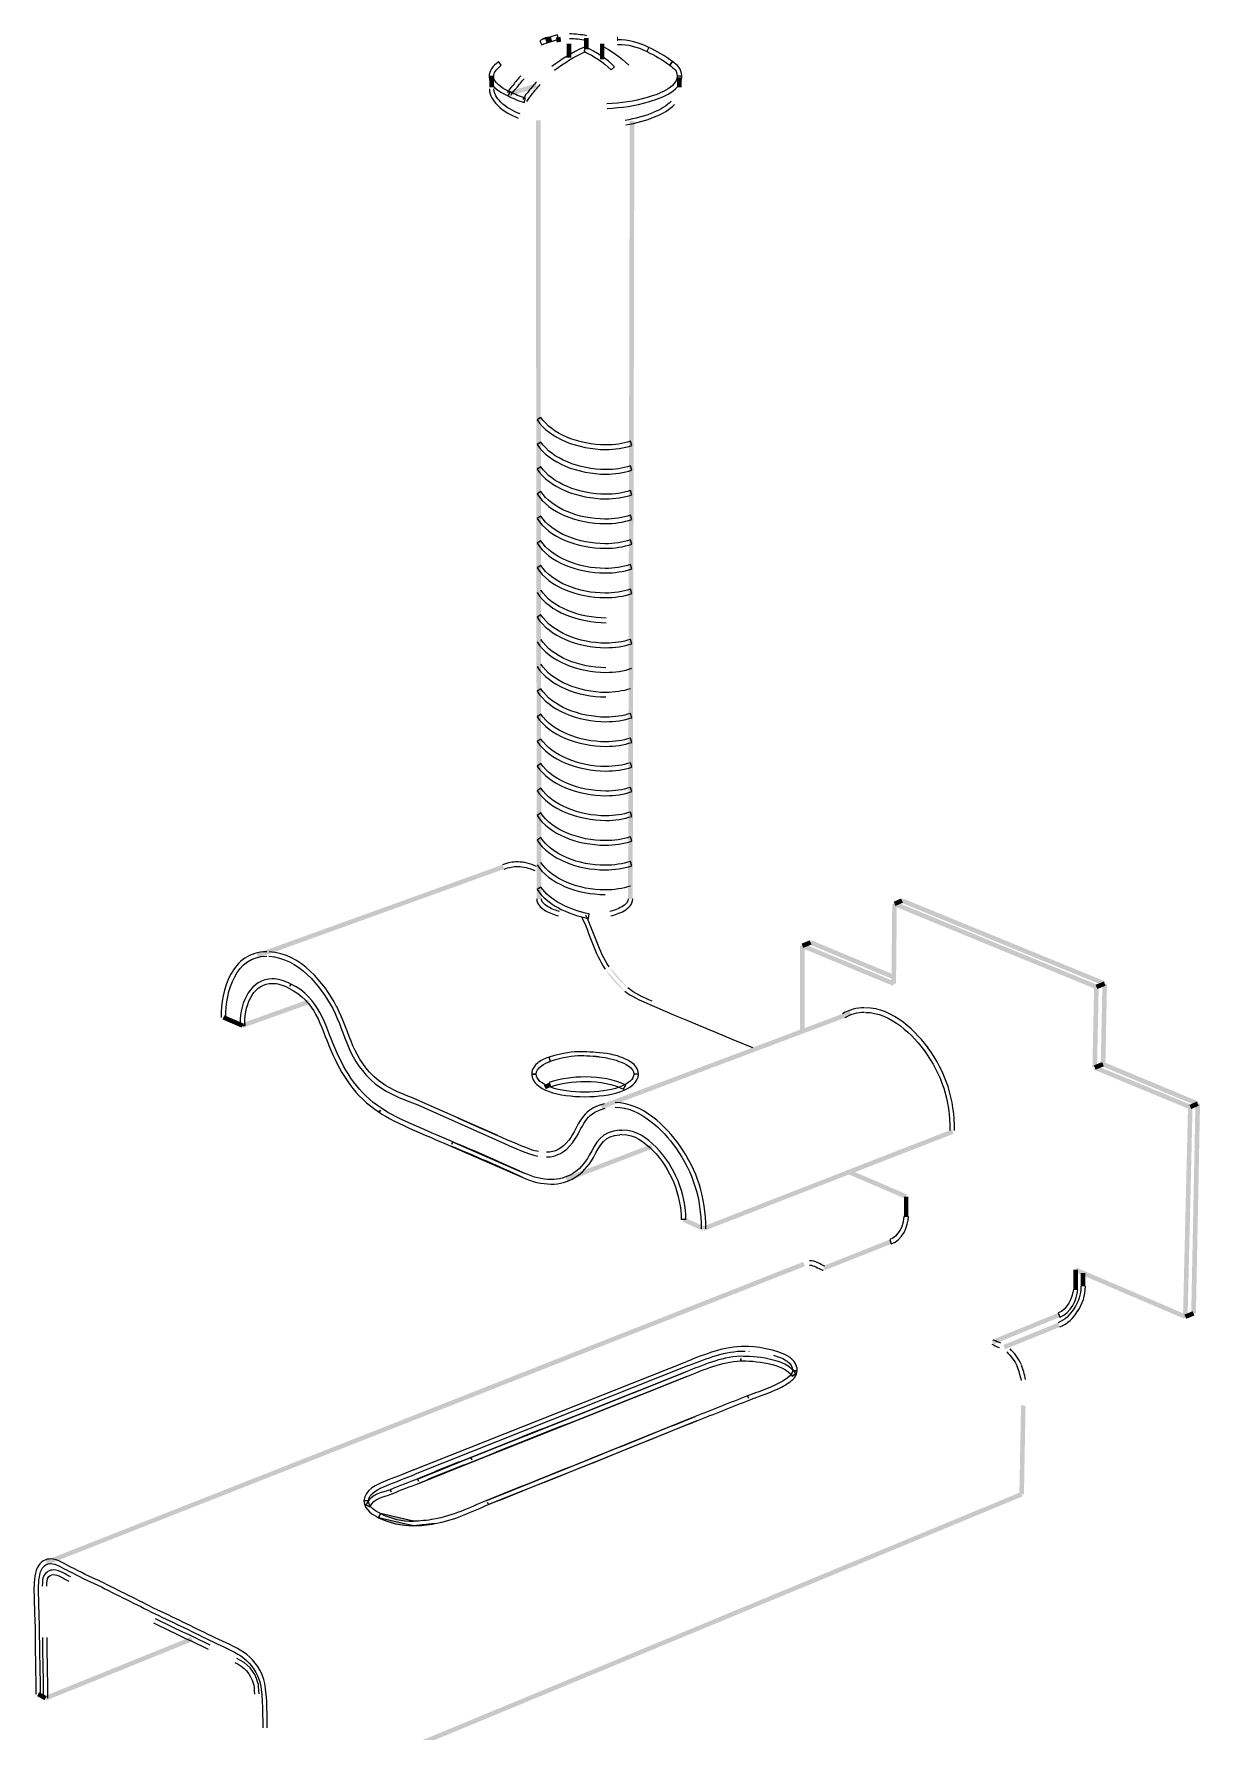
# Model space of a CAD drawing. Header units: millimetres. Extents: x 562 to 11403, y -8308 to -3911.
# Drawn here: x 4742.9 to 4912.5, y -7899 to -7652.1 of the extents above; entities that cross this region are included whole.
import ezdxf

# ---------------------------------------------------------------- set-up
doc = ezdxf.new("R2010")
doc.units = ezdxf.units.MM
doc.layers.add('3', color=3, linetype='Continuous')
doc.layers.add('8', color=8, linetype='Continuous')

msp = doc.modelspace()

# ---------------------------------------------------------------- hatches: boundary and pattern name
at = {"layer": '8'}
h = msp.add_hatch(color=256, dxfattribs=at)
h.paths.add_polyline_path([(4826.01, -7788.16), (4826.28, -7787.98), (4825.99, -7788.15)], flags=0)
h.paths.add_polyline_path([(4825.99, -7788.15, 0.09236), (4828.86, -7791.35)], flags=0)
h.paths.add_polyline_path([(4828.86, -7791.35), (4829.06, -7791.09), (4828.84, -7791.33)], flags=0)
h.paths.add_polyline_path([(4832.55, -7793.43), (4832.56, -7793.43)], flags=0)
h.paths.add_polyline_path([(4832.56, -7793.43, 0.000156), (4848.02, -7800)], flags=0)
h.paths.add_polyline_path([(4848.02, -7800), (4848.28, -7799.39)], flags=0)
h.paths.add_polyline_path([(4832.82, -7792.82, 0.000213), (4848.28, -7799.39)], flags=0)
h.paths.add_polyline_path([(4832.82, -7792.82), (4832.68, -7793.12), (4832.83, -7792.82)], flags=0)
h.paths.add_polyline_path([(4829.28, -7790.84), (4829.27, -7790.82)], flags=0)
h.paths.add_polyline_path([(4826.57, -7787.8, 0.092619), (4829.27, -7790.82)], flags=0)
h.paths.add_polyline_path([(4826.57, -7787.8), (4826.56, -7787.79)], flags=0)
h.paths.add_polyline_path([(4823.2, -7780.3), (4822.6, -7780.59)], flags=0)
h = msp.add_hatch(color=256, dxfattribs=at)
h.paths.add_polyline_path([(4836.82, -7813.75), (4836.82, -7813.74)], flags=0)
h.paths.add_polyline_path([(4827.44, -7807.56, 0.058729), (4825.84, -7807.75)], flags=0)
h.paths.add_polyline_path([(4820.69, -7813.02), (4820.97, -7813.22), (4820.7, -7813.01)], flags=0)
h.paths.add_polyline_path([(4816.31, -7814.68, 0.041813), (4817.44, -7814.79)], flags=0)
h.paths.add_polyline_path([(4816.31, -7814.68), (4816.3, -7814.68), (4816.29, -7814.68)], flags=0)
h.paths.add_polyline_path([(4810.36, -7812.32), (4810.34, -7812.31)], flags=0)
h.paths.add_polyline_path([(4804.55, -7809.8, 0.000361), (4810.34, -7812.31)], flags=0)
h.paths.add_polyline_path([(4804.55, -7809.8), (4804.41, -7810.11), (4804.56, -7809.81)], flags=0)
h.paths.add_polyline_path([(4804.56, -7809.81, 0.000605), (4798.99, -7807.29)], flags=0)
h.paths.add_polyline_path([(4798.99, -7807.29), (4798.98, -7807.29)], flags=0)
h.paths.add_polyline_path([(4793.03, -7804.34), (4792.81, -7804.61), (4793.03, -7804.35)], flags=0)
h.paths.add_polyline_path([(4786.95, -7793.57), (4786.94, -7793.56)], flags=0)
h.paths.add_polyline_path([(4777.13, -7785.62), (4776.79, -7785.61)], flags=0)
h.paths.add_polyline_path([(4770.13, -7795.16), (4770.8, -7795.16)], flags=0)
h.paths.add_polyline_path([(4776.79, -7786.27), (4777.09, -7786.28)], flags=0)
h.paths.add_polyline_path([(4786.36, -7793.88), (4786.65, -7793.72), (4786.36, -7793.87)], flags=0)
h.paths.add_polyline_path([(4792.6, -7804.86), (4792.61, -7804.86)], flags=0)
h.paths.add_polyline_path([(4798.73, -7807.9), (4798.85, -7807.6), (4798.71, -7807.89)], flags=0)
h.paths.add_polyline_path([(4804.27, -7810.41, 0.000137), (4798.71, -7807.89)], flags=0)
h.paths.add_polyline_path([(4804.27, -7810.41), (4804.28, -7810.41)], flags=0)
h.paths.add_polyline_path([(4804.28, -7810.41, 0.000361), (4810.08, -7812.92)], flags=0)
h.paths.add_polyline_path([(4810.08, -7812.92), (4810.21, -7812.61), (4810.06, -7812.91)], flags=0)
h.paths.add_polyline_path([(4816.22, -7815.34), (4816.25, -7815.01), (4816.2, -7815.34)], flags=0)
h.paths.add_polyline_path([(4816.2, -7815.34, 0.043057), (4817.44, -7815.45)], flags=0)
h.paths.add_polyline_path([(4821.23, -7813.42), (4821.23, -7813.41)], flags=0)
h.paths.add_polyline_path([(4827.44, -7808.22, 0.059017), (4826, -7808.39)], flags=0)
h.paths.add_polyline_path([(4836.27, -7814.13), (4836.55, -7813.94), (4836.27, -7814.12)], flags=0)
h.paths.add_polyline_path([(4839.96, -7825.9), (4840.63, -7825.9)], flags=0)
h = msp.add_hatch(color=256, dxfattribs=at)
edge = h.paths.add_edge_path()
edge.add_arc((4797.99, -7857.99), 11.11, 243.5145, 270.5944)
edge.add_line((4798.1, -7869.1), (4793.03, -7867.93))
edge = h.paths.add_edge_path()
edge.add_arc((4797.91, -7850.77), 18.33, 270.5946, 280.3623)
edge.add_line((4801.21, -7868.8), (4798.1, -7869.1))
h.paths.add_polyline_path([(4809.02, -7866.03), (4808.88, -7865.72), (4809.01, -7866.03)])
edge = h.paths.add_edge_path()
edge.add_arc((-610.41, 5676.59), 14586.73, 291.810057, 291.874474)
edge.add_line((4824.23, -7859.93), (4809.01, -7866.03))
edge = h.paths.add_edge_path()
edge.add_arc((-2828.36, 11113.1), 20458.2, 291.966219, 292.011832)
edge.add_line((4839.33, -7853.83), (4824.23, -7859.93))
h.paths.add_polyline_path([(4846.94, -7850.84), (4846.95, -7850.83)])
h.paths.add_polyline_path([(4853.92, -7846.59), (4853.25, -7846.59)])
h.paths.add_polyline_path([(4846.69, -7850.23), (4846.82, -7850.53), (4846.7, -7850.22)])
edge = h.paths.add_edge_path()
edge.add_arc((-1252.7, 7198.04), 16237.3, 291.977469, 292.034959)
edge.add_line((4839.09, -7853.21), (4823.98, -7859.32))
edge = h.paths.add_edge_path()
edge.add_arc((31634.82, -74784.79), 72096.05, 111.8314017, 111.8444372)
edge.add_line((4808.76, -7865.42), (4823.98, -7859.32))
h.paths.add_polyline_path([(4808.76, -7865.42), (4808.75, -7865.42)])
edge = h.paths.add_edge_path()
edge.add_arc((4797.99, -7857.99), 10.45, 243.5195, 270.6322)
edge.add_line((4798.1, -7868.44), (4793.33, -7867.34))
h.paths.add_polyline_path([(4793.33, -7867.34), (4793.03, -7867.93)])
h = msp.add_hatch(color=256, dxfattribs=at)
h.paths.add_polyline_path([(4794.98, -7864.48), (4795, -7864.48), (4795.01, -7864.47)])
h.paths.add_polyline_path([(4798.97, -7862.93), (4798.98, -7862.92)])
edge = h.paths.add_edge_path()
edge.add_arc((4859.83, -8003), 152.73, 110.3565, 113.478)
edge.add_line((4798.98, -7862.92), (4806.7, -7859.81))
h.paths.add_polyline_path([(4806.7, -7859.81), (4806.71, -7859.81)])
edge = h.paths.add_edge_path()
edge.add_arc((5116.63, -8614.35), 815.71, 111.15097, 112.3294)
edge.add_line((4806.71, -7859.81), (4822.3, -7853.6))
edge = h.paths.add_edge_path()
edge.add_arc((9988.74, -20773.4), 13914.51, 111.726641, 111.795733)
edge.add_line((4822.3, -7853.6), (4837.88, -7847.38))
h.paths.add_polyline_path([(4845.75, -7845.12), (4845.73, -7844.79), (4845.73, -7845.12)])
h.paths.add_polyline_path([(4853.18, -7847.36), (4853.75, -7847.01)])
h.paths.add_polyline_path([(4845.73, -7844.46), (4845.72, -7844.46)])
edge = h.paths.add_edge_path()
edge.add_arc((11851.99, -25439.22), 18939.27, 111.737826, 111.78861)
edge.add_line((4822.05, -7852.98), (4837.64, -7846.76))
edge = h.paths.add_edge_path()
edge.add_arc((5115.11, -8610.49), 812.22, 111.15022, 112.33424)
edge.add_line((4806.46, -7859.2), (4822.05, -7852.98))
h.paths.add_polyline_path([(4806.46, -7859.2), (4806.59, -7859.51), (4806.47, -7859.19)])
edge = h.paths.add_edge_path()
edge.add_arc((4857.7, -7997.86), 147.83, 110.2757, 113.514)
edge.add_line((4798.72, -7862.31), (4806.47, -7859.19))
h.paths.add_polyline_path([(4798.72, -7862.31), (4798.85, -7862.61), (4798.74, -7862.3)])
h.paths.add_polyline_path([(4794.73, -7863.87), (4794.87, -7864.17), (4794.76, -7863.86)])
h.paths.add_polyline_path([(4791.18, -7866.05), (4791.78, -7866.35)])
h = msp.add_hatch(dxfattribs=at)
h.set_pattern_fill('GRATE', color=256, scale=220, angle=90, style=0)
h.set_pattern_definition([(90, (-83164.34, -25029.02), (-174.625, 1e-14), []), (180, (-83164.34, -25029), (-9e-14, -698.5), [])])
h.paths.add_polyline_path([(4837.88, -7845.2), (4837.87, -7845.2)], flags=0)
h.paths.add_polyline_path([(4822.04, -7851.54, 0.002189), (4837.87, -7845.2)], flags=0)
h.paths.add_polyline_path([(4822.04, -7851.54, 0.004868), (4806.1, -7857.88)], flags=0)
h.paths.add_polyline_path([(4806.1, -7857.88), (4806.23, -7858.19), (4806.11, -7857.88)], flags=0)
h.paths.add_polyline_path([(4806.11, -7857.88, 0.009867), (4798.12, -7860.99)], flags=0)
h.paths.add_polyline_path([(4793.89, -7862.67), (4794.02, -7862.97), (4793.91, -7862.66)], flags=0)
h.paths.add_polyline_path([(4790.91, -7865.48), (4791.58, -7865.48)], flags=0)
h.paths.add_polyline_path([(4794.14, -7863.28), (4794.15, -7863.28)], flags=0)
h.paths.add_polyline_path([(4806.34, -7858.5, 0.009805), (4798.38, -7861.6)], flags=0)
h.paths.add_polyline_path([(4806.34, -7858.5), (4806.35, -7858.5)], flags=0)
h.paths.add_polyline_path([(4822.29, -7852.16, 0.005058), (4806.35, -7858.5)], flags=0)
h.paths.add_polyline_path([(4822.29, -7852.16, 0.002239), (4838.13, -7845.81)], flags=0)
h.paths.add_polyline_path([(4838.13, -7845.81), (4838, -7845.51), (4838.12, -7845.82)], flags=0)
h.paths.add_polyline_path([(4850.46, -7844.29, 0.060911), (4846.34, -7843.69)], flags=0)
h.paths.add_polyline_path([(4853.25, -7846.47), (4853.92, -7846.47)], flags=0)

# ---------------------------------------------------------------- linework, layer by layer
at = {"layer": '3'}
for p, q in [((4819.23, -7652.9), (4819.07, -7652.26)), ((4816.47, -7653.12), (4816.76, -7653.71)), ((4817.84, -7652.62), (4818.05, -7653.25)), ((4818.03, -7653.25), (4817.86, -7652.61)), ((4823.16, -7654.07), (4822.88, -7654.67)), ((4832.35, -7654.07), (4832.05, -7654.67)), ((4810.89, -7656.67), (4810.5, -7656.14)), ((4826.89, -7657.35), (4827.37, -7656.89)), ((4835.38, -7656.67), (4835.79, -7656.14)), ((4835.77, -7656.13), (4835.4, -7656.68)), ((4836.46, -7658.2), (4837.13, -7658.2)), ((4812.17, -7660.53), (4811.87, -7661.12)), ((4811.89, -7661.14), (4812.15, -7660.53)), ((4814.23, -7662.1), (4814.41, -7661.47)), ((4816.66, -7707.9), (4816.09, -7708.26)), ((4816.66, -7711.49), (4816.09, -7711.84)), ((4829.89, -7711.98), (4829.68, -7711.35)), ((4816.66, -7715.07), (4816.09, -7715.43)), ((4829.89, -7715.57), (4829.68, -7714.94)), ((4816.66, -7718.67), (4816.09, -7719.01)), ((4829.89, -7719.15), (4829.68, -7718.53)), ((4816.66, -7722.25), (4816.09, -7722.6)), ((4829.89, -7722.74), (4829.68, -7722.12)), ((4816.66, -7725.84), (4816.09, -7726.19)), ((4829.89, -7726.33), (4829.68, -7725.71)), ((4816.66, -7729.43), (4816.09, -7729.78)), ((4829.89, -7729.92), (4829.68, -7729.29)), ((4829.89, -7733.51), (4829.68, -7732.88)), ((4816.66, -7736.61), (4816.09, -7736.96)), ((4829.89, -7740.81), (4829.68, -7740.18)), ((4816.66, -7747.37), (4816.09, -7747.72)), ((4816.66, -7751.08), (4816.09, -7751.44)), ((4829.89, -7751.57), (4829.68, -7750.95)), ((4816.66, -7754.67), (4816.09, -7755.02)), ((4829.89, -7755.16), (4829.68, -7754.53)), ((4816.66, -7758.25), (4816.09, -7758.61)), ((4829.89, -7758.75), (4829.68, -7758.12)), ((4816.66, -7761.84), (4816.09, -7762.2)), ((4829.89, -7762.33), (4829.68, -7761.71)), ((4816.66, -7765.43), (4816.09, -7765.78)), ((4829.89, -7765.92), (4829.68, -7765.3)), ((4816.66, -7769.02), (4816.09, -7769.37)), ((4829.89, -7769.51), (4829.68, -7768.89)), ((4829.89, -7773.1), (4829.68, -7772.47)), ((4816.66, -7776.2), (4816.09, -7776.56)), ((4823.56, -7780.77), (4823.69, -7780.12)), ((4818.04, -7801.57), (4817.86, -7800.94)), ((4815.31, -7803.41), (4815.98, -7803.41)), ((4815.98, -7803.41), (4815.31, -7803.41)), ((4817.83, -7804.65), (4818.06, -7805.27)), ((4828.66, -7805.61), (4828.98, -7805.03)), ((4830.84, -7803.42), (4830.17, -7803.4)), ((4870.11, -7824.1), (4869.44, -7824.1)), ((4867.38, -7827.49), (4867.59, -7828.12)), ((4894.76, -7834.78), (4894.09, -7834.72)), ((4891.9, -7838.14), (4892.11, -7838.77)), ((4798.12, -7860.99), (4837.88, -7845.2)), ((4838.12, -7845.82), (4798.38, -7861.6)), ((4791.58, -7865.49), (4790.91, -7865.49)), ((4793.03, -7867.94), (4793.33, -7867.34))]:
    msp.add_line(p, q, dxfattribs=at)
at = {"layer": '3', "flags": 128}
for points in [[(4780.28, -7790.31), (4780.13, -7790.61), (4780.29, -7790.32), (4780.28, -7790.31)], [(4779.98, -7790.9), (4779.97, -7790.9)], [(4772.9, -7796.06), (4772.91, -7796.36), (4773.57, -7796.34), (4772.9, -7796.06)], [(4773.57, -7796.06), (4773.57, -7796.34)], [(4798.73, -7807.9), (4810.06, -7812.91)], [(4798.98, -7807.29), (4810.32, -7812.3)], [(4793.12, -7808.95), (4793.3, -7808.67), (4793.1, -7808.94), (4793.12, -7808.95)], [(4793.48, -7808.39), (4793.5, -7808.41)], [(4828.08, -7811.57), (4828.43, -7811.56)], [(4828.43, -7812.22), (4828.11, -7812.23)], [(4803.56, -7813.88), (4803.55, -7813.88)], [(4803.81, -7813.27), (4803.69, -7813.58), (4803.82, -7813.27), (4803.81, -7813.27)], [(4837.73, -7824.58), (4837.06, -7824.58)]]:
    msp.add_lwpolyline(points, dxfattribs=at)
for points in [[(4813.94, -7818.42, 0.010627), (4803.56, -7813.88), (4813.94, -7818.42, 0.010627)], [(4814.22, -7817.82, 0.010776), (4803.81, -7813.27), (4814.22, -7817.82, 0.010776)]]:
    msp.add_lwpolyline(points, format="xyb", dxfattribs=at)
for points in [[(4845.73, -7844.46), (4845.72, -7844.46), (4845.73, -7844.46)], [(4845.75, -7845.12), (4845.73, -7844.79), (4845.73, -7845.12), (4845.75, -7845.12)], [(4853.18, -7847.36), (4853.75, -7847.01), (4853.18, -7847.36)], [(4853.92, -7846.59), (4853.25, -7846.59), (4853.92, -7846.59)], [(4846.69, -7850.23), (4846.82, -7850.53), (4846.7, -7850.22), (4846.69, -7850.23)], [(4846.94, -7850.84), (4846.95, -7850.83), (4846.94, -7850.84)], [(4806.46, -7859.2), (4806.59, -7859.51), (4806.47, -7859.19), (4806.46, -7859.2)], [(4806.7, -7859.81), (4806.71, -7859.81), (4806.7, -7859.81)], [(4794.73, -7863.87), (4794.87, -7864.17), (4794.76, -7863.86), (4794.73, -7863.87)], [(4794.98, -7864.48), (4795, -7864.48), (4795.01, -7864.47), (4794.98, -7864.48)], [(4798.72, -7862.31), (4798.85, -7862.61), (4798.74, -7862.3), (4798.72, -7862.31)], [(4798.97, -7862.93), (4798.98, -7862.92), (4798.97, -7862.93)], [(4791.18, -7866.05), (4791.78, -7866.35), (4791.18, -7866.05)], [(4808.76, -7865.42), (4808.75, -7865.42), (4808.76, -7865.42)], [(4809.02, -7866.03), (4808.88, -7865.72), (4809.01, -7866.03), (4809.02, -7866.03)], [(4793.33, -7867.34), (4793.03, -7867.93), (4793.33, -7867.34)]]:
    msp.add_lwpolyline(points, close=True, dxfattribs=at)
for points in [[(4837.64, -7846.76, 0.000222), (4822.05, -7852.98), (4837.64, -7846.76, 0.000222)], [(4837.88, -7847.38, 0.000301), (4822.3, -7853.6), (4837.88, -7847.38, 0.000301)], [(4822.05, -7852.98, 0.005166), (4806.46, -7859.2), (4822.05, -7852.98, 0.005166)], [(4822.3, -7853.6, 0.005142), (4806.71, -7859.81), (4822.3, -7853.6, 0.005142)], [(4823.98, -7859.32, 0.000251), (4839.09, -7853.21), (4823.98, -7859.32, 0.000251)], [(4824.23, -7859.93, 0.000199), (4839.33, -7853.83), (4824.23, -7859.93, 0.000199)], [(4806.47, -7859.19, 0.014131), (4798.72, -7862.31), (4806.47, -7859.19, 0.014131)], [(4823.98, -7859.32, 0.000057), (4808.76, -7865.42), (4823.98, -7859.32, 0.000057)], [(4806.7, -7859.81, 0.013621), (4798.98, -7862.92), (4806.7, -7859.81, 0.013621)], [(4809.01, -7866.03, 0.000281), (4824.23, -7859.93), (4809.01, -7866.03, 0.000281)], [(4793.03, -7867.93, 0.118712), (4798.1, -7869.1), (4793.03, -7867.93, 0.118712)], [(4793.33, -7867.34, 0.118857), (4798.1, -7868.44), (4793.33, -7867.34, 0.118857)], [(4798.1, -7869.1, 0.042645), (4801.21, -7868.8), (4798.1, -7869.1, 0.042645)]]:
    msp.add_lwpolyline(points, format="xyb", close=True, dxfattribs=at)
at = {"layer": '3'}
for points in [[(4819.07, -7652.26), (4818.57, -7652.38), (4818.2, -7652.5), (4817.84, -7652.62)], [(4823.32, -7652.37), (4822.49, -7652.22), (4821.66, -7652.12), (4820.81, -7652.12)], [(4817.86, -7652.61), (4817.37, -7652.74), (4816.97, -7652.86), (4816.47, -7653.12)], [(4816.76, -7653.71), (4817.23, -7653.48), (4817.56, -7653.37), (4818.03, -7653.25)], [(4817.94, -7652.6), (4817.5, -7652.61), (4817.11, -7652.75), (4816.83, -7652.87)], [(4818.05, -7653.25), (4818.41, -7653.13), (4818.77, -7653.01), (4819.23, -7652.9)], [(4822.89, -7654.07), (4821.16, -7654.8), (4819.69, -7655.77), (4818.23, -7656.86)], [(4818.63, -7657.39), (4820.07, -7656.32), (4821.5, -7655.38), (4823.16, -7654.67)], [(4820.81, -7652.78), (4821.6, -7652.78), (4822.4, -7652.87), (4823.2, -7653.02)], [(4822.88, -7654.67), (4824.43, -7655.38), (4825.72, -7656.19), (4826.89, -7657.35)], [(4827.37, -7656.89), (4826.13, -7655.66), (4824.76, -7654.8), (4823.16, -7654.07)], [(4825.41, -7653.83), (4826.83, -7654.53), (4828.25, -7655.48), (4829.42, -7656.64)], [(4832.35, -7654.07), (4830.84, -7653.33), (4829.37, -7652.97), (4827.81, -7652.97)], [(4827.81, -7653.63), (4829.27, -7653.63), (4830.62, -7653.96), (4832.05, -7654.67)], [(4832.05, -7654.67), (4833.25, -7655.26), (4834.32, -7655.85), (4835.38, -7656.67)], [(4835.79, -7656.14), (4834.67, -7655.28), (4833.56, -7654.68), (4832.35, -7654.07)], [(4810.5, -7656.14), (4809.57, -7656.82), (4809.11, -7657.55), (4809.11, -7658.29)], [(4809.78, -7658.29), (4809.78, -7657.84), (4810.06, -7657.3), (4810.89, -7656.67)], [(4835.4, -7656.68), (4836.1, -7657.16), (4836.45, -7657.51), (4836.46, -7658.2)], [(4837.13, -7658.2), (4837.13, -7657.21), (4836.51, -7656.6), (4835.77, -7656.13)], [(4809.11, -7658.29), (4809.14, -7659.58), (4810.4, -7660.5), (4811.89, -7661.14)], [(4812.15, -7660.53), (4810.72, -7659.94), (4809.75, -7659.06), (4809.78, -7658.29)], [(4812.64, -7659.52), (4812.24, -7659.9), (4811.98, -7660.29), (4811.74, -7660.65)], [(4813.72, -7658.21), (4813.33, -7658.59), (4812.96, -7659.07), (4812.6, -7659.56)], [(4813.13, -7659.95), (4813.5, -7659.47), (4813.86, -7659), (4814.19, -7658.67)], [(4815.99, -7659.08), (4815.64, -7659.53), (4815.28, -7659.89), (4814.9, -7660.39)], [(4815.43, -7660.79), (4815.78, -7660.33), (4816.14, -7659.97), (4816.52, -7659.47)], [(4836.46, -7658.32), (4836.47, -7659.07), (4835.78, -7659.75), (4834.83, -7660.29)], [(4835.16, -7660.86), (4836.17, -7660.29), (4837.11, -7659.48), (4837.13, -7658.32)], [(4809.15, -7660.11), (4809.16, -7661.08), (4809.71, -7661.87), (4810.34, -7662.5)], [(4810.81, -7662.03), (4810.23, -7661.46), (4809.82, -7660.81), (4809.82, -7660.11)], [(4813.61, -7663.76), (4812.53, -7663.28), (4811.61, -7662.82), (4810.81, -7662.03)], [(4811.87, -7661.12), (4812.6, -7661.48), (4813.35, -7661.86), (4814.23, -7662.1)], [(4814.41, -7661.47), (4813.61, -7661.24), (4812.9, -7660.89), (4812.17, -7660.53)], [(4812.31, -7661.01), (4812.55, -7660.65), (4812.77, -7660.32), (4813.11, -7659.99)], [(4814.89, -7660.41), (4814.68, -7660.73), (4814.29, -7661.11), (4814.02, -7661.64)], [(4814.62, -7661.94), (4814.83, -7661.52), (4815.17, -7661.17), (4815.44, -7660.77)], [(4832.1, -7661.35), (4830.2, -7661.94), (4828.3, -7662.17), (4826.26, -7662.29)], [(4826.3, -7662.96), (4828.37, -7662.83), (4830.33, -7662.59), (4832.3, -7661.98)], [(4834.83, -7660.29), (4833.89, -7660.82), (4832.76, -7661.17), (4832.12, -7661.35)], [(4832.29, -7661.99), (4832.97, -7661.8), (4834.14, -7661.44), (4835.16, -7660.86)], [(4835.59, -7661.91), (4834.89, -7662.6), (4834.09, -7663.16), (4833.06, -7663.51)], [(4810.34, -7662.5), (4811.23, -7663.38), (4812.24, -7663.88), (4813.34, -7664.36)], [(4833.03, -7663.52), (4831.74, -7664.1), (4830.32, -7664.45), (4828.88, -7664.69)], [(4828.99, -7665.34), (4830.46, -7665.1), (4831.94, -7664.74), (4833.31, -7664.12)], [(4833.27, -7664.13), (4834.42, -7663.76), (4835.31, -7663.12), (4836.06, -7662.38)], [(4816.09, -7708.26), (4817.84, -7710.92), (4822.07, -7712.55), (4826.08, -7712.56)], [(4826.08, -7711.9), (4822.25, -7711.91), (4818.17, -7710.27), (4816.66, -7707.9)], [(4826.07, -7715.49), (4822.25, -7715.5), (4818.17, -7713.85), (4816.66, -7711.49)], [(4829.68, -7711.35), (4828.57, -7711.72), (4827.34, -7711.9), (4826.08, -7711.9)], [(4816.09, -7711.84), (4817.84, -7714.51), (4822.07, -7716.14), (4826.07, -7716.15)], [(4826.08, -7712.56), (4827.4, -7712.56), (4828.7, -7712.38), (4829.89, -7711.98)], [(4816.09, -7715.43), (4817.84, -7718.09), (4822.07, -7719.73), (4826.08, -7719.74)], [(4826.08, -7719.07), (4822.25, -7719.08), (4818.17, -7717.44), (4816.66, -7715.07)], [(4829.68, -7714.94), (4828.57, -7715.31), (4827.34, -7715.49), (4826.07, -7715.49)], [(4826.07, -7716.15), (4827.4, -7716.15), (4828.7, -7715.97), (4829.89, -7715.57)], [(4816.09, -7719.01), (4817.82, -7721.75), (4822, -7723.33), (4825.97, -7723.34)], [(4825.97, -7722.68), (4822.17, -7722.69), (4818.16, -7721.1), (4816.66, -7718.67)], [(4829.68, -7718.53), (4828.57, -7718.9), (4827.34, -7719.07), (4826.08, -7719.07)], [(4826.08, -7719.74), (4827.4, -7719.74), (4828.7, -7719.55), (4829.89, -7719.15)], [(4816.09, -7722.6), (4817.83, -7725.34), (4822.01, -7726.92), (4825.98, -7726.93)], [(4825.98, -7726.27), (4822.18, -7726.28), (4818.16, -7724.69), (4816.66, -7722.25)], [(4829.68, -7722.12), (4828.54, -7722.5), (4827.27, -7722.68), (4825.97, -7722.68)], [(4825.97, -7723.34), (4827.33, -7723.34), (4828.68, -7723.15), (4829.89, -7722.74)], [(4816.09, -7726.19), (4817.83, -7728.93), (4822.01, -7730.51), (4825.98, -7730.52)], [(4825.98, -7729.86), (4822.18, -7729.87), (4818.16, -7728.27), (4816.66, -7725.84)], [(4829.68, -7725.71), (4828.55, -7726.09), (4827.28, -7726.27), (4825.98, -7726.27)], [(4825.98, -7726.93), (4827.33, -7726.93), (4828.68, -7726.74), (4829.89, -7726.33)], [(4816.09, -7729.78), (4817.83, -7732.52), (4822.01, -7734.1), (4825.98, -7734.11)], [(4825.98, -7733.45), (4822.18, -7733.46), (4818.16, -7731.86), (4816.66, -7729.43)], [(4829.68, -7729.29), (4828.55, -7729.67), (4827.28, -7729.86), (4825.98, -7729.86)], [(4825.98, -7730.52), (4827.33, -7730.52), (4828.68, -7730.33), (4829.89, -7729.92)], [(4816.09, -7733.37), (4817.85, -7736.15), (4822.14, -7737.74), (4826.16, -7737.75)], [(4826.16, -7737.08), (4822.31, -7737.09), (4818.19, -7735.49), (4816.66, -7733.02)], [(4829.68, -7732.88), (4828.55, -7733.26), (4827.28, -7733.45), (4825.98, -7733.45)], [(4825.98, -7734.11), (4827.33, -7734.11), (4828.68, -7733.92), (4829.89, -7733.51)], [(4816.09, -7736.96), (4817.84, -7739.72), (4822.09, -7741.38), (4826.09, -7741.39)], [(4826.09, -7740.73), (4822.27, -7740.74), (4818.18, -7739.07), (4816.66, -7736.61)], [(4816.09, -7740.55), (4817.84, -7743.31), (4822.09, -7744.97), (4826.09, -7744.98)], [(4826.09, -7744.31), (4822.27, -7744.32), (4818.18, -7742.66), (4816.66, -7740.2)], [(4829.68, -7740.18), (4828.58, -7740.55), (4827.35, -7740.73), (4826.09, -7740.73)], [(4826.09, -7741.39), (4827.42, -7741.38), (4828.71, -7741.2), (4829.89, -7740.81)], [(4816.09, -7744.14), (4817.84, -7746.89), (4822.09, -7748.55), (4826.09, -7748.56)], [(4826.09, -7747.9), (4822.27, -7747.91), (4818.18, -7746.24), (4816.66, -7743.78)], [(4826.09, -7744.98), (4827.42, -7744.97), (4828.71, -7744.79), (4829.89, -7744.39)], [(4816.09, -7747.72), (4817.84, -7750.48), (4822.09, -7752.14), (4826.1, -7752.15)], [(4826.1, -7751.49), (4822.27, -7751.5), (4818.18, -7749.83), (4816.66, -7747.37)], [(4829.68, -7747.35), (4828.58, -7747.72), (4827.35, -7747.9), (4826.09, -7747.9)], [(4826.08, -7755.08), (4822.25, -7755.09), (4818.17, -7753.45), (4816.66, -7751.08)], [(4829.68, -7750.95), (4828.58, -7751.31), (4827.35, -7751.49), (4826.1, -7751.49)], [(4816.09, -7751.44), (4817.84, -7754.1), (4822.07, -7755.73), (4826.08, -7755.74)], [(4826.1, -7752.15), (4827.42, -7752.15), (4828.71, -7751.97), (4829.89, -7751.57)], [(4816.09, -7755.02), (4817.84, -7757.69), (4822.07, -7759.32), (4826.07, -7759.33)], [(4826.07, -7758.67), (4822.25, -7758.68), (4818.17, -7757.03), (4816.66, -7754.67)], [(4829.68, -7754.53), (4828.57, -7754.91), (4827.34, -7755.08), (4826.08, -7755.08)], [(4826.08, -7755.74), (4827.4, -7755.74), (4828.7, -7755.56), (4829.89, -7755.16)], [(4826.08, -7762.25), (4822.25, -7762.26), (4818.17, -7760.62), (4816.66, -7758.25)], [(4829.68, -7758.12), (4828.57, -7758.49), (4827.34, -7758.67), (4826.07, -7758.67)], [(4816.09, -7758.61), (4817.84, -7761.28), (4822.07, -7762.91), (4826.08, -7762.92)], [(4826.07, -7759.33), (4827.4, -7759.33), (4828.7, -7759.15), (4829.89, -7758.75)], [(4816.09, -7762.2), (4817.84, -7764.86), (4822.07, -7766.5), (4826.08, -7766.51)], [(4826.08, -7765.84), (4822.25, -7765.85), (4818.17, -7764.21), (4816.66, -7761.84)], [(4829.68, -7761.71), (4828.57, -7762.08), (4827.34, -7762.25), (4826.08, -7762.25)], [(4826.08, -7762.92), (4827.4, -7762.92), (4828.7, -7762.74), (4829.89, -7762.33)], [(4816.09, -7765.78), (4817.83, -7768.52), (4822.01, -7770.1), (4825.98, -7770.11)], [(4825.98, -7769.45), (4822.18, -7769.46), (4818.16, -7767.87), (4816.66, -7765.43)], [(4829.68, -7765.3), (4828.57, -7765.67), (4827.34, -7765.84), (4826.08, -7765.84)], [(4826.08, -7766.51), (4827.4, -7766.51), (4828.7, -7766.32), (4829.89, -7765.92)], [(4816.09, -7769.37), (4817.82, -7772.11), (4822, -7773.69), (4825.97, -7773.7)], [(4825.97, -7773.04), (4822.17, -7773.05), (4818.16, -7771.46), (4816.66, -7769.02)], [(4829.68, -7768.89), (4828.55, -7769.27), (4827.28, -7769.45), (4825.98, -7769.45)], [(4825.98, -7770.11), (4827.33, -7770.11), (4828.68, -7769.92), (4829.89, -7769.51)], [(4813.27, -7772.55), (4812.55, -7772.55), (4811.83, -7772.68), (4811.07, -7772.95)], [(4811.29, -7773.58), (4811.99, -7773.33), (4812.64, -7773.21), (4813.27, -7773.21)], [(4816.03, -7773.2), (4815.11, -7772.78), (4814.21, -7772.55), (4813.27, -7772.55)], [(4813.27, -7773.21), (4814.1, -7773.21), (4814.89, -7773.41), (4815.75, -7773.81)], [(4816.09, -7772.96), (4817.83, -7775.7), (4822.01, -7777.28), (4825.98, -7777.29)], [(4825.98, -7776.63), (4822.18, -7776.64), (4818.16, -7775.04), (4816.66, -7772.61)], [(4829.68, -7772.47), (4828.54, -7772.85), (4827.27, -7773.04), (4825.97, -7773.04)], [(4825.97, -7773.7), (4827.33, -7773.7), (4828.68, -7773.51), (4829.89, -7773.1)], [(4816.04, -7777.93), (4816.05, -7778.74), (4816.69, -7779.27), (4817.34, -7779.66)], [(4816.09, -7776.56), (4817.51, -7778.71), (4820.48, -7780.15), (4823.56, -7780.77)], [(4823.69, -7780.12), (4820.73, -7779.54), (4817.9, -7778.11), (4816.66, -7776.2)], [(4817.68, -7779.08), (4817.08, -7778.74), (4816.69, -7778.32), (4816.71, -7777.93)], [(4829.68, -7776.06), (4828.54, -7776.44), (4827.28, -7776.63), (4825.98, -7776.63)], [(4829.33, -7777.93), (4829.34, -7778.33), (4828.98, -7778.75), (4828.41, -7779.08)], [(4828.75, -7779.65), (4829.39, -7779.27), (4829.99, -7778.73), (4830, -7777.93)], [(4817.34, -7779.66), (4818, -7780.03), (4818.75, -7780.27), (4819.18, -7780.4)], [(4819.37, -7779.76), (4818.96, -7779.65), (4818.25, -7779.41), (4817.68, -7779.08)], [(4822.6, -7780.59), (4823.79, -7783.05), (4824.39, -7785.82), (4826.01, -7788.16)], [(4826.56, -7787.79), (4825.03, -7785.59), (4824.43, -7782.86), (4823.2, -7780.3)], [(4828.41, -7779.08), (4827.85, -7779.41), (4827.14, -7779.65), (4826.68, -7779.76)], [(4826.84, -7780.4), (4827.35, -7780.28), (4828.1, -7780.03), (4828.75, -7779.65)], [(4776.79, -7785.61), (4774.24, -7785.6), (4772.53, -7787.05), (4771.52, -7788.94)], [(4786.94, -7793.56), (4785.11, -7790.18), (4781.82, -7785.88), (4777.13, -7785.62)], [(4772.11, -7789.25), (4773.06, -7787.5), (4774.52, -7786.27), (4776.79, -7786.27)], [(4777.09, -7786.28), (4781.34, -7786.49), (4784.56, -7790.56), (4786.36, -7793.88)], [(4771.52, -7788.94), (4770.5, -7790.83), (4770.13, -7793.18), (4770.13, -7795.16)], [(4770.8, -7795.16), (4770.79, -7793.27), (4771.17, -7791), (4772.11, -7789.25)], [(4777.58, -7789.55), (4776.05, -7789.55), (4774.85, -7790.38), (4774.08, -7791.59)], [(4774.64, -7791.95), (4775.34, -7790.87), (4776.31, -7790.22), (4777.58, -7790.21)], [(4780.29, -7790.32), (4779.31, -7789.79), (4778.4, -7789.55), (4777.58, -7789.55)], [(4777.58, -7790.21), (4778.27, -7790.21), (4779.07, -7790.42), (4779.97, -7790.9)], [(4786.72, -7799.69), (4785.17, -7796.17), (4784.54, -7792.43), (4780.28, -7790.31)], [(4774.08, -7791.59), (4773.3, -7792.81), (4772.9, -7794.41), (4772.9, -7796.06)], [(4773.57, -7796.06), (4773.57, -7794.51), (4773.95, -7793.02), (4774.64, -7791.95)], [(4779.98, -7790.9), (4783.93, -7792.86), (4784.51, -7796.3), (4786.1, -7799.95)], [(4828.84, -7791.33), (4829.98, -7792.34), (4831.23, -7792.83), (4847.43, -7799.56)], [(4832.83, -7792.82), (4831.48, -7792.22), (4830.32, -7791.75), (4829.28, -7790.84)], [(4786.36, -7793.87), (4788.37, -7797.85), (4788.51, -7801.42), (4792.6, -7804.86)], [(4793.03, -7804.35), (4789.15, -7801.09), (4789.03, -7797.73), (4786.95, -7793.57)], [(4863.71, -7793.75), (4862.58, -7793.75), (4861.5, -7794.03), (4860.53, -7794.64)], [(4860.89, -7795.2), (4861.75, -7794.66), (4862.7, -7794.41), (4863.71, -7794.41)], [(4873.24, -7799.96), (4871.28, -7797.29), (4867.91, -7793.8), (4863.86, -7793.78)], [(4863.86, -7794.44), (4867.49, -7794.42), (4870.8, -7797.73), (4872.69, -7800.35)], [(4786.1, -7799.95), (4787.68, -7803.56), (4789.54, -7806.63), (4793.12, -7808.95)], [(4793.48, -7808.39), (4790.05, -7806.16), (4788.28, -7803.25), (4786.72, -7799.69)], [(4872.37, -7799.92), (4874.96, -7803.52), (4876.15, -7807.14), (4876.15, -7811.63)], [(4876.82, -7811.63), (4876.82, -7807.02), (4875.59, -7803.23), (4872.9, -7799.5)], [(4816.27, -7801.71), (4815.77, -7802.1), (4815.31, -7802.67), (4815.31, -7803.41)], [(4815.98, -7803.41), (4815.98, -7802.95), (4816.26, -7802.56), (4816.68, -7802.24)], [(4817.86, -7800.94), (4817.4, -7801.07), (4816.79, -7801.31), (4816.27, -7801.71)], [(4816.68, -7802.24), (4817.1, -7801.91), (4817.65, -7801.68), (4818.04, -7801.57)], [(4824.67, -7800.86), (4825.89, -7800.98), (4826.93, -7801.1), (4827.96, -7801.56)], [(4828, -7801.57), (4828.39, -7801.68), (4828.97, -7801.91), (4829.42, -7802.24)], [(4829.81, -7801.71), (4829.27, -7801.31), (4828.64, -7801.07), (4828.18, -7800.94)], [(4829.42, -7802.24), (4829.88, -7802.57), (4830.18, -7802.97), (4830.18, -7803.41)], [(4830.84, -7803.41), (4830.84, -7802.65), (4830.35, -7802.09), (4829.81, -7801.71)], [(4792.61, -7804.86), (4794.47, -7806.34), (4796.69, -7807.07), (4798.73, -7807.9)], [(4798.98, -7807.29), (4796.91, -7806.45), (4794.77, -7805.73), (4793.03, -7804.34)], [(4815.31, -7803.41), (4815.33, -7804.63), (4816.42, -7805.43), (4817.84, -7805.94)], [(4818.07, -7805.32), (4816.72, -7804.84), (4815.97, -7804.16), (4815.98, -7803.41)], [(4823.15, -7803.82), (4821.23, -7803.82), (4819.32, -7804.12), (4817.83, -7804.65)], [(4818.06, -7805.27), (4819.45, -7804.77), (4821.3, -7804.48), (4823.15, -7804.48)], [(4823.04, -7806.04), (4821.22, -7806.04), (4819.4, -7805.79), (4818.07, -7805.32)], [(4828.03, -7805.32), (4826.68, -7805.79), (4824.85, -7806.04), (4823.04, -7806.04)], [(4828.98, -7805.03), (4827.38, -7804.18), (4825.26, -7803.82), (4823.15, -7803.82)], [(4823.15, -7804.48), (4825.19, -7804.48), (4827.22, -7804.84), (4828.66, -7805.61)], [(4830.17, -7803.4), (4830.17, -7804.15), (4829.39, -7804.84), (4828.03, -7805.32)], [(4828.25, -7805.94), (4829.69, -7805.43), (4830.79, -7804.64), (4830.84, -7803.42)], [(4817.84, -7805.94), (4819.28, -7806.45), (4821.15, -7806.7), (4823.04, -7806.7)], [(4825.84, -7807.75), (4824.09, -7808.18), (4823.16, -7808.97), (4822.53, -7809.92)], [(4823.04, -7806.7), (4824.91, -7806.7), (4826.8, -7806.45), (4828.25, -7805.94)], [(4836.82, -7813.74), (4834.86, -7811.07), (4831.5, -7807.58), (4827.44, -7807.56)], [(4793.1, -7808.94), (4795.12, -7810.43), (4801.38, -7812.91), (4803.55, -7813.88)], [(4803.82, -7813.27), (4801.65, -7812.32), (4795.34, -7809.78), (4793.5, -7808.41)], [(4816.29, -7814.68), (4815.23, -7814.59), (4811.29, -7812.79), (4804.56, -7809.81)], [(4822.53, -7809.92), (4821.89, -7810.87), (4821.51, -7811.93), (4820.69, -7813.02)], [(4821.23, -7813.41), (4822.11, -7812.23), (4822.51, -7811.14), (4823.09, -7810.29)], [(4823.09, -7810.29), (4823.66, -7809.45), (4824.37, -7808.81), (4826, -7808.39)], [(4827.44, -7808.22), (4831.07, -7808.2), (4834.39, -7811.51), (4836.27, -7814.13)], [(4828.08, -7811.57), (4825.48, -7811.69), (4824.62, -7813.45), (4823.69, -7815.22)], [(4824.28, -7815.53), (4825.28, -7813.7), (4825.88, -7812.35), (4828.11, -7812.23)], [(4833.41, -7814.06), (4832.03, -7812.68), (4830.64, -7811.55), (4828.43, -7811.56)], [(4828.43, -7812.22), (4830.4, -7812.22), (4831.55, -7813.17), (4832.93, -7814.53)], [(4810.06, -7812.91), (4811.07, -7813.4), (4814.86, -7815.19), (4816.22, -7815.34)], [(4820.7, -7813.01), (4819.67, -7814.29), (4818.76, -7814.78), (4817.44, -7814.79)], [(4817.44, -7815.45), (4818.96, -7815.46), (4820.15, -7814.8), (4821.23, -7813.42)], [(4823.69, -7815.22), (4822.32, -7817.69), (4820.38, -7818.74), (4818.12, -7818.75)], [(4832.93, -7814.53), (4835.52, -7817.08), (4837.06, -7821.09), (4837.06, -7824.58)], [(4837.73, -7824.58), (4837.73, -7820.9), (4836.13, -7816.77), (4833.41, -7814.06)], [(4836.27, -7814.12), (4838.78, -7817.79), (4839.96, -7821.41), (4839.96, -7825.9)], [(4840.63, -7825.9), (4840.63, -7821.29), (4839.4, -7817.5), (4836.82, -7813.75)], [(4818.12, -7819.41), (4820.61, -7819.42), (4822.83, -7818.18), (4824.28, -7815.53)], [(4813.94, -7818.42), (4815.37, -7819.06), (4816.79, -7819.41), (4818.12, -7819.41)], [(4818.12, -7818.75), (4816.9, -7818.75), (4815.58, -7818.43), (4814.22, -7817.82)], [(4869.44, -7824.1), (4869.46, -7825.3), (4868.61, -7827.12), (4867.38, -7827.49)], [(4867.59, -7828.12), (4869.25, -7827.54), (4870.09, -7825.54), (4870.11, -7824.1)], [(4857.93, -7831.33), (4857.26, -7831.09), (4856.63, -7830.56), (4855.7, -7830.55)], [(4855.7, -7831.21), (4856.33, -7831.2), (4856.89, -7831.63), (4857.7, -7831.95)], [(4894.09, -7834.72), (4894, -7835.94), (4893.14, -7837.76), (4891.9, -7838.14)], [(4892.11, -7838.77), (4893.78, -7838.19), (4894.61, -7836.18), (4894.76, -7834.78)], [(4895.18, -7834.27), (4895.18, -7835.52), (4894.84, -7836.52), (4894.15, -7837.55)], [(4894.7, -7837.92), (4895.46, -7836.8), (4895.85, -7835.64), (4895.84, -7834.27)], [(4894.14, -7837.56), (4893.56, -7838.48), (4892.9, -7839.14), (4891.87, -7839.59)], [(4892.14, -7840.19), (4893.3, -7839.69), (4894.09, -7838.91), (4894.71, -7837.91)], [(4883.53, -7842.57), (4883.23, -7842.47), (4882.87, -7842.23), (4882.45, -7842.09)], [(4845.72, -7844.46), (4842.61, -7844.59), (4840.16, -7845.81), (4837.64, -7846.76)], [(4846.34, -7843.03), (4843.23, -7843.03), (4840.65, -7844.13), (4837.88, -7845.2)], [(4838.12, -7845.82), (4840.91, -7844.73), (4843.4, -7843.68), (4846.34, -7843.69)], [(4849.85, -7844.86), (4848.28, -7844.52), (4846.65, -7844.46), (4845.73, -7844.46)], [(4852.88, -7844.65), (4851.05, -7843.34), (4847.57, -7843.04), (4846.34, -7843.03)], [(4853.75, -7847.01), (4852.99, -7845.8), (4851.42, -7845.2), (4849.85, -7844.86)], [(4850.46, -7844.29), (4851.24, -7844.51), (4851.97, -7844.81), (4852.48, -7845.19)], [(4853.92, -7846.47), (4853.92, -7845.7), (4853.48, -7845.09), (4852.88, -7844.65)], [(4882.24, -7842.71), (4882.54, -7842.81), (4882.9, -7843.05), (4883.32, -7843.19)], [(4884.4, -7843.83), (4884.99, -7844.41), (4885.56, -7845.11), (4885.9, -7845.88)], [(4886.52, -7845.62), (4886.12, -7844.72), (4885.5, -7843.98), (4884.88, -7843.36)], [(4837.88, -7847.38), (4840.44, -7846.41), (4842.81, -7845.24), (4845.75, -7845.12)], [(4845.73, -7845.12), (4846.62, -7845.12), (4848.21, -7845.18), (4849.71, -7845.5)], [(4849.71, -7845.5), (4851.22, -7845.82), (4852.62, -7846.42), (4853.18, -7847.36)], [(4852.48, -7845.19), (4852.98, -7845.56), (4853.25, -7845.97), (4853.25, -7846.47)], [(4853.25, -7846.59), (4853.27, -7846.85), (4853.01, -7847.24), (4852.48, -7847.63)], [(4852.89, -7848.16), (4853.46, -7847.72), (4853.91, -7847.22), (4853.92, -7846.59)], [(4885.89, -7845.85), (4886.13, -7846.57), (4886.37, -7847.27), (4886.48, -7847.96)], [(4887.14, -7847.85), (4887.01, -7847.09), (4886.76, -7846.36), (4886.53, -7845.64)], [(4852.48, -7847.63), (4850.92, -7848.82), (4847.54, -7849.86), (4846.69, -7850.23)], [(4846.95, -7850.83), (4847.46, -7850.61), (4849.18, -7850.06), (4850.75, -7849.36)], [(4850.75, -7849.36), (4851.54, -7849), (4852.31, -7848.6), (4852.89, -7848.16)], [(4846.7, -7850.22), (4844.16, -7851.19), (4841.62, -7852.26), (4839.09, -7853.21)], [(4839.33, -7853.83), (4841.87, -7852.87), (4844.41, -7851.8), (4846.94, -7850.84)], [(4798.12, -7860.99), (4796.68, -7861.59), (4795.35, -7862.07), (4793.89, -7862.67)], [(4794.15, -7863.28), (4795.59, -7862.68), (4796.92, -7862.21), (4798.38, -7861.6)], [(4793.91, -7862.66), (4792.93, -7863.05), (4790.97, -7863.84), (4790.91, -7865.48)], [(4794.76, -7863.86), (4793.5, -7864.32), (4792, -7864.45), (4791.18, -7866.05)], [(4791.58, -7865.48), (4791.51, -7864.5), (4793.18, -7863.61), (4794.14, -7863.28)], [(4791.78, -7866.35), (4792.42, -7865.08), (4793.58, -7864.98), (4794.98, -7864.48)], [(4798.74, -7862.3), (4797.41, -7862.78), (4796.07, -7863.26), (4794.73, -7863.87)], [(4795.01, -7864.47), (4796.32, -7863.88), (4797.64, -7863.4), (4798.97, -7862.93)], [(4790.91, -7865.49), (4790.95, -7866.84), (4792.29, -7867.56), (4793.03, -7867.94)], [(4793.33, -7867.34), (4792.61, -7867), (4791.54, -7866.29), (4791.58, -7865.49)], [(4808.75, -7865.42), (4806.2, -7866.51), (4803.81, -7867.68), (4801.09, -7868.15)], [(4801.21, -7868.8), (4804.05, -7868.31), (4806.49, -7867.1), (4809.02, -7866.03)], [(4801.09, -7868.15), (4800.06, -7868.33), (4799.07, -7868.44), (4798.1, -7868.44)], [(4745.3, -7873.94), (4744.69, -7873.93), (4744.07, -7874.21), (4743.61, -7874.86)], [(4748.26, -7875.12), (4747.5, -7874.75), (4746.43, -7873.95), (4745.3, -7873.94)], [(4743.61, -7874.86), (4742.99, -7875.76), (4742.92, -7877.09), (4742.91, -7878.25)], [(4743.58, -7878.25), (4743.57, -7877.13), (4743.7, -7875.87), (4744.16, -7875.24)], [(4744.3, -7876.48), (4744.18, -7876.78), (4744.15, -7877.23), (4744.12, -7877.88)], [(4744.16, -7875.24), (4744.52, -7874.74), (4744.88, -7874.61), (4745.3, -7874.6)], [(4745.74, -7875.54), (4745.2, -7875.53), (4744.64, -7875.82), (4744.31, -7876.45)], [(4744.78, -7877.91), (4744.81, -7877.3), (4744.87, -7876.8), (4744.91, -7876.74)], [(4744.9, -7876.77), (4745.16, -7876.31), (4745.4, -7876.22), (4745.74, -7876.21)], [(4745.3, -7874.6), (4746.1, -7874.59), (4747.14, -7875.29), (4747.97, -7875.71)], [(4748.26, -7876.55), (4747.66, -7876.27), (4746.72, -7875.56), (4745.74, -7875.54)], [(4745.74, -7876.21), (4746.37, -7876.19), (4747.3, -7876.81), (4747.96, -7877.15)], [(4747.97, -7875.71), (4749.4, -7876.42), (4750.74, -7877.14), (4752.21, -7877.75)], [(4752.47, -7877.14), (4751.04, -7876.55), (4749.72, -7875.84), (4748.26, -7875.12)], [(4742.91, -7878.25), (4742.91, -7878.92), (4742.95, -7879.54), (4742.95, -7879.96)], [(4743.61, -7879.96), (4743.61, -7879.51), (4743.58, -7878.9), (4743.58, -7878.25)], [(4752.19, -7877.74), (4754.97, -7879.18), (4757.75, -7880.5), (4760.52, -7881.93)], [(4760.83, -7881.34), (4758.04, -7879.9), (4755.27, -7878.58), (4752.5, -7877.15)], [(4742.95, -7879.96), (4742.95, -7881.41), (4743.07, -7882.85), (4743.07, -7884.26)], [(4743.73, -7884.26), (4743.73, -7882.81), (4743.61, -7881.37), (4743.61, -7879.96)], [(4760.54, -7881.93), (4763.43, -7883.24), (4766.2, -7884.68), (4768.99, -7886)], [(4769.28, -7885.4), (4766.51, -7884.09), (4763.72, -7882.65), (4760.81, -7881.33)], [(4743.07, -7884.26), (4743.07, -7887.38), (4743.18, -7890.49), (4743.18, -7893.59)], [(4743.86, -7893.59), (4743.86, -7890.47), (4743.73, -7887.36), (4743.73, -7884.26)], [(4760.29, -7883.24), (4762.95, -7884.56), (4765.61, -7885.76), (4768.26, -7887.07)], [(4768.56, -7886.48), (4765.89, -7885.16), (4763.24, -7883.97), (4760.58, -7882.65)], [(4744.15, -7885.34), (4744.15, -7888.34), (4744.27, -7891.21), (4744.27, -7894.19)], [(4744.94, -7894.19), (4744.94, -7891.19), (4744.82, -7888.32), (4744.82, -7885.34)], [(4768.99, -7886), (4771.94, -7887.46), (4774.54, -7888.11), (4775.7, -7891.67)], [(4776.34, -7891.46), (4775.08, -7887.59), (4772.12, -7886.81), (4769.28, -7885.4)], [(4772.12, -7888.99), (4773.52, -7889.69), (4774.38, -7890.54), (4774.85, -7892.13)], [(4775.49, -7891.95), (4775, -7890.19), (4773.93, -7889.13), (4772.42, -7888.4)], [(4775.7, -7891.67), (4776.11, -7892.83), (4776.19, -7896.09), (4776.18, -7898.48)], [(4776.85, -7898.48), (4776.84, -7896.06), (4776.8, -7892.85), (4776.34, -7891.46)], [(4774.86, -7892.14), (4774.89, -7892.22), (4774.95, -7892.83), (4774.98, -7893.6)], [(4775.65, -7893.57), (4775.61, -7892.77), (4775.58, -7892.22), (4775.49, -7891.93)]]:
    msp.add_open_spline(points, degree=3, dxfattribs=at)
for points, knots in [([(4828.23, -7800.95), (4827.08, -7800.44), (4824.45, -7800.24), (4821.98, -7800.1), (4819.95, -7800.3), (4817.86, -7800.94)], [0, 0, 0, 0, 0.362375, 0.571453, 1, 1, 1, 1]), ([(4825.12, -7800.91), (4824.81, -7800.88), (4823.76, -7800.81), (4821.98, -7800.7), (4819.95, -7800.91), (4817.82, -7801.64)], [0.278967, 0.278967, 0.278967, 0.278967, 0.3623753, 0.5714534, 1, 1, 1, 1])]:
    msp.add_open_spline(points, degree=3, knots=knots, dxfattribs=at)
for points in [[(4817.43, -7653.38), (4818.28, -7653.14), (4817.25, -7652.74), (4818.09, -7652.5)], [(4819.6, -7653.24), (4819.48, -7652.52), (4818.94, -7653.35), (4818.83, -7652.63)], [(4820.39, -7655.57), (4821.06, -7655.57), (4820.39, -7653.54), (4821.06, -7653.54)], [(4822.93, -7654.37), (4823.59, -7654.37), (4822.93, -7652.7), (4823.59, -7652.7)], [(4825.22, -7655.8), (4825.89, -7655.8), (4825.22, -7653.54), (4825.89, -7653.54)], [(4827.73, -7653.15), (4827.85, -7653.15), (4827.73, -7652.49), (4827.85, -7652.49)], [(4809.15, -7659.87), (4809.82, -7659.87), (4809.15, -7658.2), (4809.82, -7658.2)], [(4815.92, -7659.32), (4811.93, -7660.51), (4816.11, -7659.95), (4812.12, -7661.15)], [(4836.46, -7658.32), (4837.13, -7658.32), (4836.46, -7658.2), (4837.13, -7658.2)], [(4836.46, -7659.87), (4837.13, -7659.87), (4836.46, -7658.44), (4837.13, -7658.44)], [(4816.04, -7777.93), (4815.92, -7664.66), (4816.71, -7777.93), (4816.59, -7664.66)], [(4829.33, -7777.93), (4829.57, -7664.78), (4830, -7777.93), (4830.24, -7664.78)], [(4775.53, -7786.5), (4811.29, -7773.58), (4775.3, -7785.87), (4811.06, -7772.96)], [(4869.04, -7777.87), (4867.95, -7778.35), (4869.31, -7778.47), (4868.22, -7778.95)], [(4898.78, -7789.95), (4869.3, -7777.87), (4898.53, -7790.56), (4869.05, -7778.48)], [(4867.75, -7778.65), (4867.63, -7790.25), (4868.42, -7778.65), (4868.3, -7790.26)], [(4897.57, -7790.42), (4868.22, -7778.34), (4897.32, -7791.03), (4867.96, -7778.96)], [(4854.34, -7797.19), (4855.01, -7797.19), (4854.34, -7784.75), (4855.01, -7784.75)], [(4868.09, -7789.95), (4854.8, -7784.44), (4867.84, -7790.56), (4854.54, -7785.05)], [(4854.8, -7785.05), (4856.01, -7784.58), (4854.55, -7784.44), (4855.76, -7783.96)], [(4855.75, -7784.57), (4867.83, -7789.6), (4856.01, -7783.96), (4868.09, -7788.99)], [(4897.57, -7791.03), (4898.77, -7790.56), (4897.32, -7790.42), (4898.53, -7789.95)], [(4898.75, -7801.98), (4898.99, -7790.26), (4898.08, -7801.97), (4898.32, -7790.25)], [(4782.79, -7792.57), (4773.13, -7796.04), (4783.02, -7793.2), (4773.36, -7796.66)], [(4897.54, -7802.46), (4897.78, -7790.73), (4896.87, -7802.44), (4897.11, -7790.72)], [(4770.33, -7795.46), (4773.11, -7796.65), (4770.6, -7794.85), (4773.38, -7796.05)], [(4825.55, -7808.5), (4861.8, -7794.87), (4825.32, -7807.88), (4861.56, -7794.25)], [(4897.33, -7802.76), (4898.53, -7802.28), (4897.08, -7802.14), (4898.28, -7801.67)], [(4911.22, -7807.89), (4897.34, -7802.15), (4910.97, -7808.5), (4897.08, -7802.76)], [(4912.31, -7807.41), (4898.54, -7801.67), (4912.05, -7808.02), (4898.28, -7802.28)], [(4817.37, -7805.62), (4818.1, -7805.26), (4817.07, -7805.03), (4817.8, -7804.67)], [(4911.23, -7808.5), (4912.32, -7808.02), (4910.96, -7807.89), (4912.05, -7807.41)], [(4911.92, -7838.22), (4912.52, -7807.72), (4911.24, -7838.2), (4911.85, -7807.71)], [(4910.71, -7838.7), (4911.43, -7808.2), (4910.04, -7838.69), (4910.77, -7808.19)], [(4840.42, -7826.2), (4876.67, -7812.09), (4840.18, -7825.59), (4876.42, -7811.47)], [(4832.68, -7813.63), (4820.24, -7818.41), (4832.92, -7814.24), (4820.48, -7819.02)], [(4861.31, -7817.95), (4869.64, -7821.53), (4861.57, -7817.34), (4869.91, -7820.92)], [(4869.44, -7824.1), (4870.11, -7824.1), (4869.44, -7821.23), (4870.11, -7821.23)], [(4837.26, -7824.88), (4840.15, -7826.2), (4837.54, -7824.28), (4840.44, -7825.59)], [(4867.36, -7827.5), (4857.69, -7831.33), (4867.61, -7828.11), (4857.94, -7831.94)], [(4744.85, -7874.76), (4855.04, -7831.35), (4744.61, -7874.15), (4854.79, -7830.73)], [(4894.09, -7834.75), (4894.76, -7834.75), (4894.09, -7831.88), (4894.76, -7831.88)], [(4894.29, -7832.18), (4910.24, -7839), (4894.56, -7831.57), (4910.51, -7838.39)], [(4895.18, -7834.27), (4895.84, -7834.27), (4895.18, -7832.35), (4895.84, -7832.35)], [(4891.88, -7838.15), (4882.22, -7842.1), (4892.13, -7838.76), (4882.47, -7842.71)], [(4891.88, -7839.58), (4883.91, -7842.81), (4892.13, -7840.19), (4884.16, -7843.42)], [(4910.5, -7839), (4911.7, -7838.52), (4910.24, -7838.39), (4911.45, -7837.9)], [(4886.91, -7864.53), (4887.14, -7851.62), (4886.24, -7864.52), (4886.48, -7851.61)], [(4776.75, -7910.4), (4886.7, -7864.83), (4776.49, -7909.79), (4886.44, -7864.22)], [(4744.73, -7894.5), (4766, -7885.89), (4744.48, -7893.88), (4765.74, -7885.28)], [(4744.77, -7893.9), (4743.68, -7893.3), (4744.44, -7894.48), (4743.36, -7893.88)]]:
    msp.add_solid(points, dxfattribs=at)

doc.saveas('drawing.dxf')
